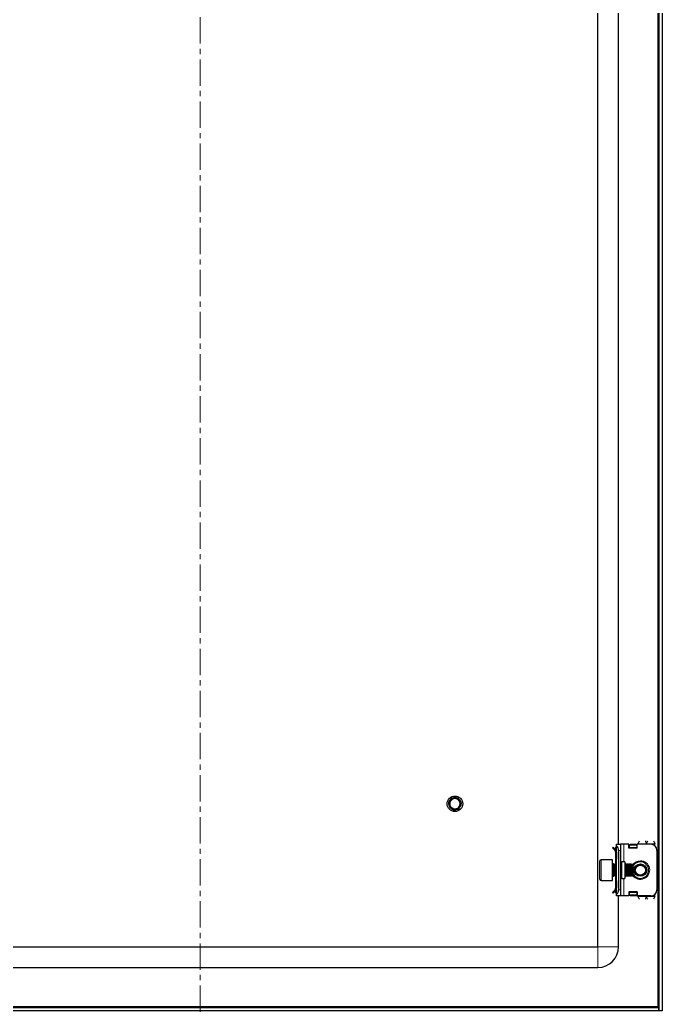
# Model space of a CAD drawing. Header units: millimetres. Extents: x 72 to 1389, y -869 to 1304.
# Drawn here: x 1078.3 to 1388.3, y -762.3 to -281.9 of the extents above; entities that cross this region are included whole.
import ezdxf

# ---------------------------------------------------------------- set-up
doc = ezdxf.new("R2010")
doc.units = ezdxf.units.MM
doc.linetypes.add('CENTERX2', pattern=[20.32, 12.7, -2.54, 2.54, -2.54])
doc.layers.add('FORMAT', color=7, linetype='Continuous')

msp = doc.modelspace()

# ---------------------------------------------------------------- linework, layer by layer
at = {"color": 8, "linetype": 'Continuous', "lineweight": 18}
for p, q in [((1386.21, 1198.6), (1386.21, -758.2)), ((1366.31, -681.8), (1365.81, -681.8)), ((1366.31, -681.3), (1366.1, -681.09)), ((1369.81, -679.8), (1369.81, -688.3)), ((1376.06, -681.44), (1372.56, -681.44)), ((1376.81, -679.55), (1380.81, -679.55)), ((1384.81, -679.55), (1380.81, -679.55)), ((1368.31, -682.8), (1367.31, -682.8)), ((1358.91, -687.3), (1358.91, -689.6)), ((1358.91, -689.6), (1358.91, -697.3)), ((1364.56, -689.3), (1364.56, -695.3)), ((1368.81, -688.3), (1368.81, -696.3)), ((1369.81, -696.3), (1369.81, -704.8)), ((1366.31, -702.8), (1365.81, -702.8)), ((1366.31, -703.3), (1366.1, -703.5)), ((1367.31, -701.8), (1368.31, -701.8)), ((1372.56, -703.15), (1376.06, -703.15)), ((1380.81, -705.05), (1376.81, -705.05)), ((1384.81, -705.05), (1380.81, -705.05)), ((1357.31, -729.3), (1357.31, -739.3)), ((1357.31, -729.3), (1367.31, -729.3)), ((1386.21, -758.2), (944.41, -758.2))]:
    msp.add_line(p, q, dxfattribs=at)
at = {"color": 7, "linetype": 'Continuous', "lineweight": 25}
for p, q in [((1386.81, 1200.7), (1386.81, -760.3)), ((1388.31, 1200.7), (1388.31, -760.3)), ((1357.31, -729.3), (1357.31, 1169.7)), ((1367.31, -679.8), (1367.31, -104.8)), ((1286.77, -657.72), (1287.04, -657.6)), ((1287.71, -657.36), (1287.66, -657.37)), ((1288.85, -657.35), (1288.8, -657.34)), ((1289.03, -657.38), (1288.98, -657.37)), ((1289.2, -657.43), (1289.16, -657.42)), ((1289.2, -657.43), (1289.4, -657.54)), ((1289.2, -657.48), (1289.42, -657.51)), ((1289.38, -657.5), (1289.34, -657.48)), ((1289.74, -657.66), (1289.7, -657.64)), ((1289.74, -657.66), (1289.74, -657.77)), ((1289.74, -657.66), (1289.88, -657.78)), ((1289.92, -657.77), (1289.87, -657.74)), ((1290.09, -657.88), (1290.05, -657.85)), ((1290.25, -658.01), (1290.21, -657.98)), ((1290.4, -658.15), (1290.36, -658.11)), ((1285.31, -660.1), (1285.37, -659.79)), ((1285.31, -660.1), (1285.31, -660.15)), ((1285.31, -660.3), (1285.31, -660.29)), ((1285.33, -659.89), (1285.33, -659.94)), ((1285.37, -659.69), (1285.36, -659.74)), ((1285.42, -659.5), (1285.4, -659.54)), ((1285.47, -659.32), (1285.46, -659.36)), ((1285.52, -659.18), (1285.63, -659)), ((1285.54, -659.18), (1285.64, -658.99)), ((1286.02, -661.16), (1285.85, -660.75)), ((1286.15, -662.38), (1286.03, -662.24)), ((1286.03, -662.26), (1286.05, -662.27)), ((1286.15, -662.38), (1286.18, -662.41)), ((1286.29, -662.52), (1286.32, -662.55)), ((1286.44, -662.65), (1286.48, -662.68)), ((1286.61, -662.77), (1286.65, -662.8)), ((1289.76, -662.92), (1289.53, -663)), ((1289.93, -662.82), (1289.73, -662.93)), ((1289.75, -662.85), (1289.8, -662.9)), ((1289.76, -662.92), (1289.8, -662.9)), ((1290.53, -658.29), (1290.5, -658.25)), ((1291.12, -659.26), (1291.12, -659.25)), ((1291.22, -661), (1291.15, -661.24)), ((1291.18, -659.43), (1291.17, -659.39)), ((1291.17, -661.19), (1291.18, -661.15)), ((1291.23, -659.61), (1291.22, -659.57)), ((1291.22, -661), (1291.23, -660.95)), ((1291.26, -659.8), (1291.26, -659.75)), ((1291.26, -660.8), (1291.27, -660.75)), ((1291.3, -660.19), (1291.28, -660.43)), ((1291.29, -659.99), (1291.29, -659.94)), ((1291.29, -660.6), (1291.3, -660.55)), ((1291.3, -660.19), (1291.3, -660.14)), ((1291.31, -660.39), (1291.31, -660.34)), ((1288.11, -663.29), (1288.85, -663.22)), ((1289, -663.22), (1289.04, -663.21)), ((1289.19, -663.17), (1289.23, -663.15)), ((1289.38, -663.1), (1289.43, -663.08)), ((1289.57, -663.02), (1289.62, -663)), ((1364.75, -681.16), (1364.39, -681.51)), ((1365.37, -682.49), (1364.39, -681.51)), ((1365.72, -682.13), (1364.75, -681.16)), ((1365.37, -682.49), (1365.72, -682.13)), ((1365.81, -681.8), (1365.81, -682.19)), ((1366.1, -681.09), (1366.31, -680.88)), ((1366.31, -679.8), (1368.31, -679.8)), ((1366.31, -680.56), (1366.31, -679.8)), ((1366.31, -704.03), (1366.31, -680.56)), ((1368.31, -679.8), (1368.31, -682.8)), ((1369.81, -679.8), (1368.31, -679.8)), ((1372.31, -679.8), (1369.81, -679.8)), ((1372.31, -681.8), (1372.31, -679.8)), ((1376.31, -681.8), (1372.31, -681.8)), ((1372.56, -680.18), (1373.06, -679.82)), ((1373.06, -680.18), (1372.56, -680.53)), ((1372.56, -680.53), (1372.56, -680.18)), ((1372.56, -681.44), (1372.56, -680.53)), ((1372.56, -681.8), (1372.56, -681.44)), ((1373.06, -679.82), (1373.06, -680.18)), ((1373.06, -679.82), (1375.56, -679.82)), ((1373.06, -680.18), (1375.56, -680.18)), ((1375.56, -680.18), (1375.56, -679.82)), ((1375.56, -679.82), (1376.06, -680.18)), ((1376.06, -680.53), (1375.56, -680.18)), ((1376.06, -680.18), (1376.06, -680.53)), ((1376.06, -680.53), (1376.06, -681.44)), ((1376.06, -681.44), (1376.06, -681.8)), ((1376.11, -679.92), (1376.11, -681.8)), ((1376.31, -679.92), (1376.11, -679.92)), ((1376.31, -681.8), (1376.31, -679.8)), ((1382.81, -679.8), (1376.31, -679.8)), ((1376.81, -679.8), (1376.81, -679.55)), ((1384.81, -680.56), (1384.81, -679.55)), ((1365.81, -683.55), (1366.31, -683.55)), ((1365.81, -683.55), (1365.81, -687.05)), ((1366.31, -683.55), (1366.31, -687.05)), ((1367.31, -682.8), (1367.31, -701.8)), ((1368.31, -682.8), (1368.31, -701.8)), ((1385.81, -682.8), (1385.81, -701.8)), ((1358.31, -689.93), (1358.31, -687.9)), ((1358.31, -696.7), (1358.31, -689.93)), ((1364.31, -687.3), (1358.91, -687.3)), ((1364.31, -689.6), (1364.31, -687.3)), ((1364.31, -697.3), (1364.31, -689.6)), ((1364.92, -689.3), (1364.56, -689.3)), ((1365.31, -689.85), (1364.92, -689.3)), ((1364.92, -694.82), (1364.92, -689.3)), ((1365.69, -689.3), (1365.31, -689.85)), ((1365.31, -694.36), (1365.31, -689.85)), ((1365.92, -689.3), (1365.69, -689.3)), ((1365.69, -694.82), (1365.69, -689.3)), ((1366.31, -687.05), (1365.81, -687.05)), ((1365.81, -687.05), (1365.81, -689.3)), ((1366.31, -689.85), (1365.92, -689.3)), ((1365.92, -694.82), (1365.92, -689.3)), ((1370.31, -688.3), (1368.81, -688.3)), ((1370.31, -688.3), (1370.31, -696.3)), ((1370.69, -689.3), (1370.31, -689.85)), ((1370.92, -689.3), (1370.69, -689.3)), ((1370.69, -694.82), (1370.69, -689.3)), ((1371.31, -689.85), (1370.92, -689.3)), ((1370.92, -694.82), (1370.92, -689.3)), ((1371.69, -689.3), (1371.31, -689.85)), ((1371.31, -694.36), (1371.31, -689.85)), ((1371.92, -689.3), (1371.69, -689.3)), ((1371.69, -694.82), (1371.69, -689.3)), ((1372.31, -689.85), (1371.92, -689.3)), ((1371.92, -694.82), (1371.92, -689.3)), ((1372.69, -689.3), (1372.31, -689.85)), ((1372.31, -694.36), (1372.31, -689.85)), ((1372.92, -689.3), (1372.69, -689.3)), ((1372.69, -694.82), (1372.69, -689.3)), ((1373.31, -689.85), (1372.92, -689.3)), ((1372.92, -694.82), (1372.92, -689.3)), ((1373.69, -689.3), (1373.31, -689.85)), ((1373.31, -694.36), (1373.31, -689.85)), ((1373.75, -689.3), (1373.69, -689.3)), ((1373.69, -694.82), (1373.69, -689.3)), ((1374.31, -689.85), (1373.75, -689.3)), ((1373.75, -690.68), (1373.75, -689.3)), ((1373.75, -695.3), (1373.75, -690.68)), ((1374.31, -690.98), (1374.31, -689.85)), ((1374.31, -694.74), (1374.31, -690.98)), ((1364.56, -695.3), (1364.92, -695.3)), ((1364.92, -695.3), (1365.31, -694.74)), ((1364.92, -695.3), (1364.92, -694.82)), ((1365.31, -694.74), (1365.31, -694.36)), ((1365.31, -694.74), (1365.69, -695.3)), ((1365.69, -695.3), (1365.69, -694.82)), ((1365.69, -695.3), (1365.92, -695.3)), ((1365.81, -695.3), (1365.81, -697.55)), ((1365.92, -695.3), (1366.31, -694.74)), ((1365.92, -695.3), (1365.92, -694.82)), ((1368.81, -696.3), (1370.31, -696.3)), ((1370.31, -694.74), (1370.69, -695.3)), ((1370.69, -695.3), (1370.69, -694.82)), ((1370.69, -695.3), (1370.92, -695.3)), ((1370.92, -695.3), (1371.31, -694.74)), ((1370.92, -695.3), (1370.92, -694.82)), ((1371.31, -694.74), (1371.31, -694.36)), ((1371.31, -694.74), (1371.69, -695.3)), ((1371.69, -695.3), (1371.69, -694.82)), ((1371.69, -695.3), (1371.92, -695.3)), ((1371.92, -695.3), (1372.31, -694.74)), ((1371.92, -695.3), (1371.92, -694.82)), ((1372.31, -694.74), (1372.31, -694.36)), ((1372.31, -694.74), (1372.69, -695.3)), ((1372.69, -695.3), (1372.69, -694.82)), ((1372.69, -695.3), (1372.92, -695.3)), ((1372.92, -695.3), (1373.31, -694.74)), ((1372.92, -695.3), (1372.92, -694.82)), ((1373.31, -694.74), (1373.31, -694.36)), ((1373.31, -694.74), (1373.69, -695.3)), ((1373.69, -695.3), (1373.69, -694.82)), ((1373.69, -695.3), (1373.75, -695.3)), ((1373.75, -695.3), (1374.31, -694.74)), ((1358.91, -697.3), (1364.31, -697.3)), ((1365.81, -697.55), (1366.31, -697.55)), ((1365.81, -697.55), (1365.81, -701.05)), ((1365.81, -701.05), (1366.31, -701.05)), ((1366.31, -697.55), (1366.31, -701.05)), ((1365.37, -702.11), (1364.39, -703.08)), ((1364.75, -703.44), (1364.39, -703.08)), ((1365.72, -702.46), (1364.75, -703.44)), ((1365.37, -702.11), (1365.72, -702.46)), ((1365.81, -702.8), (1365.81, -702.34)), ((1366.31, -703.71), (1366.1, -703.5)), ((1366.31, -704.8), (1366.31, -704.03)), ((1368.31, -704.8), (1366.31, -704.8)), ((1367.31, -729.3), (1367.31, -704.8)), ((1368.31, -701.8), (1368.31, -704.8)), ((1369.81, -704.8), (1368.31, -704.8)), ((1372.31, -704.8), (1369.81, -704.8)), ((1376.31, -702.8), (1372.31, -702.8)), ((1372.31, -702.8), (1372.31, -704.8)), ((1372.56, -703.15), (1372.56, -702.8)), ((1372.56, -704.07), (1372.56, -703.15)), ((1372.56, -704.07), (1373.06, -704.42)), ((1372.56, -704.42), (1372.56, -704.07)), ((1373.06, -704.77), (1372.56, -704.42)), ((1375.56, -704.42), (1373.06, -704.42)), ((1373.06, -704.42), (1373.06, -704.77)), ((1375.56, -704.77), (1373.06, -704.77)), ((1375.56, -704.42), (1376.06, -704.07)), ((1375.56, -704.77), (1375.56, -704.42)), ((1376.06, -704.42), (1375.56, -704.77)), ((1376.06, -702.8), (1376.06, -703.15)), ((1376.06, -703.15), (1376.06, -704.07)), ((1376.06, -704.07), (1376.06, -704.42)), ((1376.11, -702.8), (1376.11, -704.68)), ((1376.11, -704.68), (1376.31, -704.68)), ((1376.31, -702.8), (1376.31, -704.8)), ((1382.81, -704.8), (1376.31, -704.8)), ((1376.81, -705.05), (1376.81, -704.8)), ((1384.81, -705.05), (1384.81, -704.03)), ((973.31, -729.3), (1357.31, -729.3)), ((973.31, -739.3), (1357.31, -739.3)), ((1386.61, -758.8), (944.01, -758.8)), ((1386.21, -758.2), (1386.45, -758.8)), ((1386.61, -758.8), (1386.61, -760.3)), ((1386.61, -760.3), (944.01, -760.3)), ((1388.31, -760.3), (1386.81, -760.3))]:
    msp.add_line(p, q, dxfattribs=at)
for centre, radius in [((1288.31, -660.3), 3.75), ((1377.81, -692.3), 3), ((1377.81, -692.3), 2.76), ((1377.81, -692.3), 2.45)]:
    msp.add_circle(centre, radius, dxfattribs=at)
for centre, radius, start, end in [((1288.31, -660.3), 2.5, 108.5944, 168.5944), ((1288.31, -660.3), 2.5, 48.5944, 108.5944), ((1288.31, -660.3), 3, 180, 220.7437), ((1288.31, -660.3), 2.5, 168.5944, 190.5165), ((1288.31, -660.3), 3, 239.9286, 266.2193), ((1288.31, -660.3), 2.5, 255.8881, 288.5944), ((1288.31, -660.3), 2.5, 288.5944, 348.5944), ((1288.31, -660.3), 2.5, 348.5944, 48.5944), ((1366.81, -681.8), 1, 135, 180), ((1364.31, -682.8), 3, 360, 48.1897), ((1382.81, -682.8), 3, 360, 90), ((1358.91, -687.9), 0.6, 90, 180), ((1364.56, -689.05), 0.25, 180, 270), ((1368.81, -687.8), 0.5, 180, 270), ((1377.81, -692.3), 4, 270, 151.045), ((1364.56, -695.55), 0.25, 90, 180), ((1368.81, -696.8), 0.5, 90, 180), ((1377.81, -692.3), 4, 208.955, 270), ((1358.91, -696.7), 0.6, 180, 270), ((1366.81, -702.8), 1, 180, 225), ((1364.31, -701.8), 3, 311.8103, 360), ((1382.81, -701.8), 3, 270, 360), ((1357.31, -729.3), 10, 270, 0)]:
    msp.add_arc(centre, radius, start, end, dxfattribs=at)
at = {"color": 8, "linetype": 'Continuous', "lineweight": 18}
for start, end in [(215.4622, 90), (90, 144.5378)]:
    msp.add_arc((1377.81, -692.3), 4.5, start, end, dxfattribs=at)
at = {"color": 7, "linetype": 'Continuous', "lineweight": 25}
for points, knots in [([(1285.47, -659.32), (1285.68, -658.89), (1285.99, -658.25), (1286.58, -657.85), (1286.78, -657.71)], [0, 0, 0, 0, 0.657042, 1, 1, 1, 1]), ([(1285.68, -658.91), (1285.7, -658.84), (1285.84, -658.49), (1286.16, -658.18), (1286.43, -657.96), (1286.48, -657.92)], [0, 0, 0, 0, 0.17549, 0.867074, 1, 1, 1, 1]), ([(1285.76, -658.78), (1285.78, -658.73), (1285.88, -658.43), (1286.12, -658.22), (1286.33, -658.04)], [0, 0, 0, 0, 0.171865, 1, 1, 1, 1]), ([(1287.15, -657.94), (1287.08, -657.97), (1286.76, -658.16), (1286.27, -658.62), (1285.96, -659.21), (1285.87, -659.55), (1285.86, -659.61)], [0, 0, 0, 0, 0.104785, 0.513079, 0.918136, 1, 1, 1, 1]), ([(1286.3, -658.07), (1286.29, -658.07), (1286.28, -658.08), (1286.27, -658.09), (1286.27, -658.1)], [0, 0, 0, 0, 0.485158, 1, 1, 1, 1]), ([(1286.44, -657.95), (1286.44, -657.95), (1286.43, -657.96), (1286.41, -657.97), (1286.41, -657.97)], [0, 0, 0, 0, 0.484546, 1, 1, 1, 1]), ([(1286.6, -657.83), (1286.59, -657.83), (1286.58, -657.84), (1286.57, -657.85), (1286.56, -657.86)], [0, 0, 0, 0, 0.482687, 1, 1, 1, 1]), ([(1286.6, -657.83), (1286.61, -657.82), (1286.66, -657.79), (1286.72, -657.76), (1286.76, -657.75)], [0, 0, 0, 0, 0.2307506, 1, 1, 1, 1]), ([(1286.77, -657.72), (1286.76, -657.73), (1286.75, -657.73), (1286.73, -657.74), (1286.73, -657.75)], [0, 0, 0, 0, 0.480194, 1, 1, 1, 1]), ([(1286.77, -657.72), (1286.8, -657.74), (1286.86, -657.78), (1286.93, -657.84), (1286.97, -657.89), (1286.98, -657.92)], [0, 0, 0, 0, 0.362858, 0.693435, 1, 1, 1, 1]), ([(1287.13, -657.98), (1287.12, -657.98), (1287.08, -657.97), (1287.01, -657.94), (1286.93, -657.89), (1286.85, -657.82), (1286.81, -657.75), (1286.78, -657.71)], [0, 0, 0, 0, 0.084477, 0.253367, 0.470159, 0.686909, 1, 1, 1, 1]), ([(1286.95, -657.62), (1286.94, -657.63), (1286.93, -657.63), (1286.91, -657.64), (1286.9, -657.65)], [0, 0, 0, 0, 0.477867, 1, 1, 1, 1]), ([(1287.06, -657.92), (1287.06, -657.91), (1287.05, -657.86), (1287.02, -657.78), (1286.97, -657.71), (1286.93, -657.67), (1286.9, -657.65)], [0, 0, 0, 0, 0.1541827, 0.4625673, 0.7280914, 1, 1, 1, 1]), ([(1286.95, -657.62), (1286.98, -657.64), (1287.04, -657.68), (1287.1, -657.76), (1287.15, -657.84), (1287.17, -657.9), (1287.18, -657.94), (1287.18, -657.94)], [0, 0, 0, 0, 0.260762, 0.494805, 0.723794, 0.94279, 1, 1, 1, 1]), ([(1287.14, -657.53), (1287.13, -657.54), (1287.11, -657.54), (1287.1, -657.55), (1287.09, -657.55)], [0, 0, 0, 0, 0.4764859, 1, 1, 1, 1]), ([(1287.23, -657.95), (1287.23, -657.93), (1287.23, -657.88), (1287.22, -657.8), (1287.19, -657.71), (1287.15, -657.62), (1287.11, -657.58), (1287.09, -657.55)], [0, 0, 0, 0, 0.114393, 0.350182, 0.585971, 0.790611, 1, 1, 1, 1]), ([(1287.14, -657.53), (1287.16, -657.53), (1287.22, -657.5), (1287.28, -657.49), (1287.33, -657.48)], [0, 0, 0, 0, 0.301025, 1, 1, 1, 1]), ([(1287.14, -657.53), (1287.16, -657.56), (1287.22, -657.6), (1287.27, -657.68), (1287.31, -657.76), (1287.33, -657.85), (1287.34, -657.91), (1287.33, -657.95), (1287.33, -657.96)], [0, 0, 0, 0, 0.218347, 0.41099, 0.598711, 0.777744, 0.945667, 1, 1, 1, 1]), ([(1287.51, -657.93), (1287.5, -657.93), (1287.45, -657.95), (1287.37, -657.96), (1287.27, -657.96), (1287.2, -657.95), (1287.16, -657.94), (1287.15, -657.94)], [0, 0, 0, 0, 0.099011, 0.388276, 0.61301, 0.895384, 1, 1, 1, 1]), ([(1287.33, -657.46), (1287.32, -657.46), (1287.31, -657.47), (1287.29, -657.47), (1287.28, -657.48)], [0, 0, 0, 0, 0.4765794, 1, 1, 1, 1]), ([(1287.36, -657.96), (1287.36, -657.95), (1287.37, -657.92), (1287.38, -657.84), (1287.38, -657.74), (1287.37, -657.65), (1287.33, -657.56), (1287.3, -657.5), (1287.28, -657.48)], [0, 0, 0, 0, 0.019058, 0.219488, 0.419831, 0.620151, 0.807785, 1, 1, 1, 1]), ([(1287.33, -657.46), (1287.35, -657.49), (1287.4, -657.54), (1287.44, -657.62), (1287.47, -657.71), (1287.48, -657.79), (1287.48, -657.86), (1287.46, -657.9), (1287.46, -657.92)], [0, 0, 0, 0, 0.213002, 0.396975, 0.575181, 0.744364, 0.902779, 1, 1, 1, 1]), ([(1287.52, -657.4), (1287.51, -657.4), (1287.5, -657.41), (1287.48, -657.41), (1287.48, -657.41)], [0, 0, 0, 0, 0.4789775, 1, 1, 1, 1]), ([(1287.48, -657.91), (1287.49, -657.89), (1287.51, -657.84), (1287.53, -657.75), (1287.54, -657.66), (1287.53, -657.55), (1287.5, -657.47), (1287.48, -657.41)], [0, 0, 0, 0, 0.147065, 0.321231, 0.495346, 0.669443, 1, 1, 1, 1]), ([(1287.77, -657.69), (1287.77, -657.71), (1287.75, -657.76), (1287.68, -657.83), (1287.59, -657.9), (1287.53, -657.92), (1287.51, -657.93)], [0, 0, 0, 0, 0.153621, 0.528305, 0.811762, 1, 1, 1, 1]), ([(1287.52, -657.4), (1287.54, -657.43), (1287.58, -657.49), (1287.61, -657.58), (1287.62, -657.66), (1287.62, -657.74), (1287.6, -657.81), (1287.58, -657.87), (1287.56, -657.9), (1287.55, -657.91)], [0, 0, 0, 0, 0.195461, 0.359649, 0.517607, 0.666788, 0.806268, 0.936243, 1, 1, 1, 1]), ([(1287.6, -657.86), (1287.6, -657.86), (1287.63, -657.82), (1287.66, -657.73), (1287.69, -657.62), (1287.69, -657.53), (1287.69, -657.44), (1287.67, -657.39), (1287.66, -657.37)], [0, 0, 0, 0, 0.001313, 0.309582, 0.493731, 0.677835, 0.837663, 1, 1, 1, 1]), ([(1287.63, -657.87), (1287.66, -657.85), (1287.71, -657.8), (1287.75, -657.74), (1287.77, -657.71), (1287.77, -657.69)], [0, 0, 0, 0, 0.4133204, 0.8335068, 1, 1, 1, 1]), ([(1287.71, -657.36), (1287.72, -657.38), (1287.74, -657.44), (1287.76, -657.52), (1287.76, -657.6), (1287.75, -657.68), (1287.71, -657.77), (1287.67, -657.83), (1287.64, -657.86)], [0, 0, 0, 0, 0.162579, 0.32416, 0.478216, 0.623372, 0.759205, 1, 1, 1, 1]), ([(1287.67, -657.38), (1287.69, -657.37), (1287.81, -657.32), (1287.93, -657.32), (1288.04, -657.31)], [0, 0, 0, 0, 0.169871, 1, 1, 1, 1]), ([(1287.71, -657.36), (1287.74, -657.35), (1288.06, -657.29), (1288.7, -657.28), (1289.36, -657.46), (1289.69, -657.64), (1289.76, -657.67)], [0, 0, 0, 0, 0.044285, 0.46488, 0.894202, 1, 1, 1, 1]), ([(1289.75, -657.98), (1289.69, -657.94), (1289.36, -657.77), (1288.69, -657.58), (1288.07, -657.62), (1287.78, -657.69), (1287.77, -657.69)], [0, 0, 0, 0, 0.102158, 0.551599, 0.99962, 1, 1, 1, 1]), ([(1288.14, -657.33), (1288.21, -657.31), (1288.38, -657.28), (1288.55, -657.3), (1288.65, -657.32)], [0, 0, 0, 0, 0.399625, 1, 1, 1, 1]), ([(1288.82, -657.36), (1288.87, -657.36), (1289.01, -657.37), (1289.15, -657.41), (1289.24, -657.45)], [0, 0, 0, 0, 0.3173854, 1, 1, 1, 1]), ([(1289.67, -657.95), (1289.67, -657.95), (1289.67, -657.92), (1289.68, -657.85), (1289.7, -657.76), (1289.74, -657.7), (1289.76, -657.67)], [0, 0, 0, 0, 0.058255, 0.305509, 0.64716, 1, 1, 1, 1]), ([(1289.96, -658.42), (1289.95, -658.41), (1289.91, -658.38), (1289.86, -658.32), (1289.82, -658.23), (1289.78, -658.15), (1289.76, -658.06), (1289.75, -658), (1289.75, -657.98)], [0, 0, 0, 0, 0.066273, 0.267344, 0.423096, 0.618734, 0.814089, 1, 1, 1, 1]), ([(1289.76, -657.98), (1289.77, -657.95), (1289.81, -657.91), (1289.85, -657.82), (1289.87, -657.77), (1289.87, -657.74)], [0, 0, 0, 0, 0.351509, 0.671861, 1, 1, 1, 1]), ([(1289.92, -657.77), (1289.91, -657.8), (1289.91, -657.87), (1289.88, -657.97), (1289.83, -658.05), (1289.8, -658.1), (1289.78, -658.12), (1289.78, -658.12)], [0, 0, 0, 0, 0.275174, 0.522846, 0.765225, 0.99702, 1, 1, 1, 1]), ([(1289.79, -658.17), (1289.8, -658.16), (1289.84, -658.14), (1289.9, -658.09), (1289.97, -658.02), (1290.02, -657.94), (1290.04, -657.88), (1290.05, -657.85)], [0, 0, 0, 0, 0.084965, 0.329338, 0.573716, 0.784411, 1, 1, 1, 1]), ([(1290.09, -657.88), (1290.08, -657.92), (1290.07, -657.99), (1290.03, -658.08), (1289.98, -658.15), (1289.92, -658.21), (1289.87, -658.25), (1289.84, -658.26), (1289.83, -658.26)], [0, 0, 0, 0, 0.222831, 0.420099, 0.612409, 0.79585, 0.967895, 1, 1, 1, 1]), ([(1289.85, -658.29), (1289.85, -658.29), (1289.89, -658.28), (1289.95, -658.25), (1290.04, -658.2), (1290.11, -658.14), (1290.17, -658.06), (1290.2, -658.01), (1290.21, -657.98)], [0, 0, 0, 0, 0.002693, 0.20821, 0.413641, 0.619057, 0.807274, 1, 1, 1, 1]), ([(1290.25, -658.01), (1290.24, -658.05), (1290.22, -658.11), (1290.17, -658.19), (1290.11, -658.26), (1290.05, -658.31), (1289.99, -658.34), (1289.95, -658.35), (1289.94, -658.35)], [0, 0, 0, 0, 0.219212, 0.409339, 0.593597, 0.768568, 0.932394, 1, 1, 1, 1]), ([(1289.95, -658.38), (1289.98, -658.37), (1290.05, -658.36), (1290.14, -658.32), (1290.23, -658.27), (1290.3, -658.2), (1290.34, -658.14), (1290.36, -658.11)], [0, 0, 0, 0, 0.190996, 0.383798, 0.576553, 0.78528, 1, 1, 1, 1]), ([(1285.31, -660.31), (1285.3, -660.26), (1285.3, -660.18), (1285.32, -660.1), (1285.33, -660.08)], [0, 0, 0, 0, 0.659859, 1, 1, 1, 1]), ([(1285.8, -660.01), (1285.79, -660.02), (1285.77, -660.06), (1285.73, -660.11), (1285.68, -660.16), (1285.61, -660.21), (1285.54, -660.25), (1285.45, -660.28), (1285.38, -660.29), (1285.33, -660.29), (1285.31, -660.29)], [0, 0, 0, 0, 0.060221, 0.18113, 0.301988, 0.42281, 0.589437, 0.75603, 0.87711, 1, 1, 1, 1]), ([(1285.31, -660.1), (1285.35, -660.09), (1285.41, -660.06), (1285.51, -660.04), (1285.6, -660.04), (1285.68, -660.05), (1285.73, -660.07), (1285.75, -660.08)], [0, 0, 0, 0, 0.235039, 0.445532, 0.651268, 0.847853, 1, 1, 1, 1]), ([(1285.66, -660.17), (1285.64, -660.16), (1285.58, -660.14), (1285.49, -660.13), (1285.4, -660.13), (1285.34, -660.14), (1285.31, -660.15)], [0, 0, 0, 0, 0.237597, 0.516729, 0.755527, 1, 1, 1, 1]), ([(1285.31, -660.31), (1285.34, -660.29), (1285.4, -660.26), (1285.49, -660.23), (1285.55, -660.23), (1285.58, -660.22)], [0, 0, 0, 0, 0.371226, 0.708872, 1, 1, 1, 1]), ([(1286.24, -662.08), (1286.21, -662.06), (1285.97, -661.83), (1285.62, -661.37), (1285.38, -660.76), (1285.33, -660.41), (1285.31, -660.3)], [0, 0, 0, 0, 0.050685, 0.485619, 0.826643, 1, 1, 1, 1]), ([(1285.33, -659.89), (1285.37, -659.88), (1285.43, -659.86), (1285.53, -659.85), (1285.62, -659.86), (1285.7, -659.89), (1285.76, -659.92), (1285.79, -659.95), (1285.8, -659.95)], [0, 0, 0, 0, 0.214065, 0.402363, 0.585629, 0.760234, 0.923894, 1, 1, 1, 1]), ([(1285.77, -660.06), (1285.75, -660.04), (1285.69, -660), (1285.6, -659.96), (1285.51, -659.94), (1285.42, -659.93), (1285.36, -659.94), (1285.33, -659.94)], [0, 0, 0, 0, 0.189173, 0.404697, 0.62022, 0.807935, 1, 1, 1, 1]), ([(1285.83, -659.95), (1285.82, -659.94), (1285.79, -659.9), (1285.73, -659.85), (1285.64, -659.79), (1285.55, -659.76), (1285.45, -659.74), (1285.39, -659.74), (1285.36, -659.74)], [0, 0, 0, 0, 0.069872, 0.258455, 0.446951, 0.635422, 0.81547, 1, 1, 1, 1]), ([(1285.37, -659.69), (1285.38, -659.64), (1285.39, -659.56), (1285.43, -659.49), (1285.44, -659.46)], [0, 0, 0, 0, 0.657988, 1, 1, 1, 1]), ([(1285.37, -659.69), (1285.4, -659.69), (1285.47, -659.67), (1285.56, -659.68), (1285.65, -659.7), (1285.72, -659.73), (1285.79, -659.78), (1285.82, -659.81), (1285.83, -659.83)], [0, 0, 0, 0, 0.208898, 0.388587, 0.562428, 0.727295, 0.881578, 1, 1, 1, 1]), ([(1285.83, -659.8), (1285.82, -659.78), (1285.79, -659.73), (1285.73, -659.68), (1285.65, -659.62), (1285.58, -659.58), (1285.49, -659.55), (1285.43, -659.55), (1285.4, -659.54)], [0, 0, 0, 0, 0.137266, 0.30795, 0.478578, 0.649185, 0.822833, 1, 1, 1, 1]), ([(1285.42, -659.5), (1285.45, -659.5), (1285.51, -659.49), (1285.59, -659.51), (1285.67, -659.54), (1285.74, -659.58), (1285.8, -659.64), (1285.84, -659.69), (1285.86, -659.73), (1285.86, -659.74)], [0, 0, 0, 0, 0.1656667, 0.3305216, 0.4888089, 0.6385249, 0.7786294, 0.9092127, 1, 1, 1, 1]), ([(1285.83, -659.66), (1285.83, -659.65), (1285.81, -659.6), (1285.76, -659.54), (1285.68, -659.47), (1285.61, -659.42), (1285.53, -659.38), (1285.48, -659.37), (1285.46, -659.36)], [0, 0, 0, 0, 0.076151, 0.276704, 0.47712, 0.677473, 0.837574, 1, 1, 1, 1]), ([(1285.47, -659.32), (1285.5, -659.32), (1285.56, -659.33), (1285.64, -659.36), (1285.71, -659.4), (1285.76, -659.45), (1285.81, -659.51), (1285.84, -659.58), (1285.86, -659.63), (1285.86, -659.66), (1285.86, -659.67)], [0, 0, 0, 0, 0.1540267, 0.3070949, 0.4528616, 0.5901228, 0.718565, 0.8388555, 0.9524699, 1, 1, 1, 1]), ([(1285.54, -659.18), (1285.56, -659.13), (1285.59, -659), (1285.66, -658.89), (1285.69, -658.83)], [0, 0, 0, 0, 0.462482, 1, 1, 1, 1]), ([(1285.8, -659.96), (1285.79, -660.07), (1285.77, -660.34), (1285.82, -660.6), (1285.85, -660.75)], [0, 0, 0, 0, 0.408521, 1, 1, 1, 1]), ([(1285.86, -659.8), (1285.85, -659.81), (1285.84, -659.86), (1285.82, -659.91), (1285.8, -659.95), (1285.8, -659.96)], [0, 0, 0, 0, 0.157682, 0.80304, 1, 1, 1, 1]), ([(1285.86, -659.61), (1285.86, -659.64), (1285.87, -659.71), (1285.86, -659.77), (1285.86, -659.8)], [0, 0, 0, 0, 0.544473, 1, 1, 1, 1]), ([(1286.04, -658.33), (1286.04, -658.34), (1286.02, -658.36), (1286, -658.37), (1285.99, -658.39)], [0, 0, 0, 0, 0.296796, 1, 1, 1, 1]), ([(1287.3, -662.53), (1287.22, -662.49), (1286.9, -662.34), (1286.39, -661.92), (1286.14, -661.42), (1286.02, -661.16)], [0, 0, 0, 0, 0.130652, 0.560007, 1, 1, 1, 1]), ([(1286.03, -662.26), (1286.05, -662.23), (1286.08, -662.18), (1286.15, -662.13), (1286.2, -662.09), (1286.23, -662.08), (1286.24, -662.08)], [0, 0, 0, 0, 0.315056, 0.630194, 0.945514, 1, 1, 1, 1]), ([(1286.6, -662.13), (1286.57, -662.12), (1286.51, -662.1), (1286.42, -662.11), (1286.35, -662.12), (1286.26, -662.14), (1286.16, -662.18), (1286.09, -662.24), (1286.05, -662.27)], [0, 0, 0, 0, 0.149407, 0.278563, 0.407661, 0.536722, 0.727045, 1, 1, 1, 1]), ([(1286.16, -658.2), (1286.16, -658.2), (1286.15, -658.21), (1286.14, -658.22), (1286.13, -658.23)], [0, 0, 0, 0, 0.4842322, 1, 1, 1, 1]), ([(1286.15, -662.38), (1286.16, -662.35), (1286.19, -662.3), (1286.25, -662.24), (1286.32, -662.18), (1286.39, -662.15), (1286.46, -662.13), (1286.54, -662.12), (1286.59, -662.13), (1286.61, -662.14)], [0, 0, 0, 0, 0.159446, 0.318034, 0.469983, 0.61348, 0.747649, 0.872856, 1, 1, 1, 1]), ([(1286.66, -662.18), (1286.66, -662.18), (1286.62, -662.17), (1286.56, -662.18), (1286.47, -662.2), (1286.39, -662.24), (1286.31, -662.28), (1286.24, -662.34), (1286.2, -662.39), (1286.18, -662.41)], [0, 0, 0, 0, 0.018281, 0.175639, 0.332896, 0.490097, 0.647274, 0.821632, 1, 1, 1, 1]), ([(1286.24, -662.08), (1286.25, -662.07), (1286.3, -662.06), (1286.39, -662.05), (1286.48, -662.07), (1286.57, -662.11), (1286.65, -662.16), (1286.74, -662.24), (1286.81, -662.36), (1286.83, -662.45), (1286.84, -662.48)], [0, 0, 0, 0, 0.073646, 0.169563, 0.351373, 0.438893, 0.519676, 0.682906, 0.8512, 1, 1, 1, 1]), ([(1286.29, -662.52), (1286.3, -662.48), (1286.32, -662.42), (1286.38, -662.34), (1286.44, -662.28), (1286.51, -662.24), (1286.58, -662.21), (1286.64, -662.19), (1286.67, -662.19), (1286.67, -662.19)], [0, 0, 0, 0, 0.198035, 0.367663, 0.531495, 0.686664, 0.831818, 0.981917, 1, 1, 1, 1]), ([(1286.74, -662.26), (1286.73, -662.26), (1286.68, -662.26), (1286.61, -662.29), (1286.52, -662.33), (1286.44, -662.39), (1286.37, -662.46), (1286.34, -662.52), (1286.32, -662.55)], [0, 0, 0, 0, 0.0505, 0.241124, 0.431653, 0.622154, 0.808692, 1, 1, 1, 1]), ([(1286.44, -662.65), (1286.45, -662.61), (1286.47, -662.55), (1286.51, -662.46), (1286.57, -662.39), (1286.63, -662.33), (1286.69, -662.29), (1286.73, -662.28), (1286.75, -662.28)], [0, 0, 0, 0, 0.209239, 0.392702, 0.571062, 0.740844, 0.899958, 1, 1, 1, 1]), ([(1286.8, -662.36), (1286.77, -662.37), (1286.72, -662.4), (1286.64, -662.45), (1286.57, -662.52), (1286.52, -662.6), (1286.5, -662.65), (1286.48, -662.68)], [0, 0, 0, 0, 0.172104, 0.391099, 0.610089, 0.802801, 1, 1, 1, 1]), ([(1286.61, -662.77), (1286.62, -662.74), (1286.62, -662.67), (1286.66, -662.58), (1286.7, -662.5), (1286.76, -662.44), (1286.8, -662.41), (1286.81, -662.4)], [0, 0, 0, 0, 0.240212, 0.454711, 0.664287, 0.864517, 1, 1, 1, 1]), ([(1286.85, -662.51), (1286.82, -662.53), (1286.78, -662.56), (1286.72, -662.64), (1286.68, -662.72), (1286.66, -662.77), (1286.65, -662.8)], [0, 0, 0, 0, 0.2282538, 0.5103507, 0.7523188, 1, 1, 1, 1]), ([(1286.79, -662.88), (1286.79, -662.85), (1286.79, -662.78), (1286.82, -662.68), (1286.84, -662.62), (1286.86, -662.6), (1286.86, -662.6)], [0, 0, 0, 0, 0.357139, 0.680979, 0.998183, 1, 1, 1, 1]), ([(1286.84, -662.48), (1286.85, -662.5), (1286.86, -662.55), (1286.86, -662.62), (1286.86, -662.71), (1286.84, -662.8), (1286.82, -662.86), (1286.8, -662.89)], [0, 0, 0, 0, 0.113604, 0.31095, 0.508229, 0.75166, 1, 1, 1, 1]), ([(1287.7, -662.72), (1287.41, -662.67), (1287.12, -662.62), (1286.85, -662.49), (1286.84, -662.48)], [0, 0, 0, 0, 0.965671, 1, 1, 1, 1]), ([(1287.7, -662.72), (1287.6, -662.68), (1287.47, -662.63), (1287.34, -662.55), (1287.3, -662.53)], [0, 0, 0, 0, 0.681733, 1, 1, 1, 1]), ([(1288.85, -663.22), (1288.85, -663.2), (1288.83, -663.16), (1288.81, -663.08), (1288.81, -663), (1288.83, -662.92), (1288.86, -662.84), (1288.93, -662.76), (1289.02, -662.7), (1289.08, -662.68), (1289.1, -662.67)], [0, 0, 0, 0, 0.0986313, 0.2385412, 0.3785316, 0.4989503, 0.6010273, 0.777401, 0.9101004, 1, 1, 1, 1]), ([(1289, -662.72), (1289, -662.72), (1288.97, -662.75), (1288.93, -662.8), (1288.89, -662.88), (1288.86, -662.97), (1288.84, -663.07), (1288.84, -663.15), (1288.85, -663.2), (1288.85, -663.22)], [0, 0, 0, 0, 0.036757, 0.196192, 0.355485, 0.51469, 0.719746, 0.882005, 1, 1, 1, 1]), ([(1289, -663.22), (1288.98, -663.19), (1288.95, -663.14), (1288.93, -663.06), (1288.92, -662.97), (1288.93, -662.89), (1288.95, -662.8), (1289, -662.74), (1289.02, -662.7)], [0, 0, 0, 0, 0.16279, 0.324686, 0.479688, 0.626058, 0.76302, 1, 1, 1, 1]), ([(1289.09, -662.69), (1289.07, -662.71), (1289.05, -662.76), (1289.02, -662.84), (1289, -662.94), (1289, -663.07), (1289.03, -663.15), (1289.04, -663.21)], [0, 0, 0, 0, 0.13286, 0.29106, 0.491007, 0.69089, 1, 1, 1, 1]), ([(1289.19, -663.17), (1289.16, -663.14), (1289.12, -663.08), (1289.09, -663), (1289.07, -662.91), (1289.06, -662.83), (1289.08, -662.76), (1289.09, -662.7), (1289.11, -662.67), (1289.11, -662.67)], [0, 0, 0, 0, 0.198483, 0.367712, 0.531083, 0.685778, 0.830503, 0.965152, 1, 1, 1, 1]), ([(1289.1, -662.67), (1289.12, -662.66), (1289.16, -662.65), (1289.24, -662.64), (1289.34, -662.64), (1289.43, -662.65), (1289.52, -662.67), (1289.6, -662.71), (1289.67, -662.76), (1289.73, -662.8), (1289.76, -662.84), (1289.77, -662.85)], [0, 0, 0, 0, 0.0429601, 0.1733, 0.2742626, 0.4010814, 0.5277159, 0.6542588, 0.7807587, 0.9368521, 1, 1, 1, 1]), ([(1289.2, -662.65), (1289.19, -662.65), (1289.18, -662.69), (1289.16, -662.77), (1289.15, -662.87), (1289.16, -662.97), (1289.19, -663.06), (1289.22, -663.12), (1289.23, -663.15)], [0, 0, 0, 0, 0.043388, 0.23288, 0.422274, 0.611632, 0.803279, 1, 1, 1, 1]), ([(1289.38, -663.1), (1289.35, -663.07), (1289.31, -663.03), (1289.25, -662.94), (1289.22, -662.86), (1289.21, -662.78), (1289.21, -662.71), (1289.22, -662.66), (1289.22, -662.64)], [0, 0, 0, 0, 0.208724, 0.39105, 0.568219, 0.73683, 0.894853, 1, 1, 1, 1]), ([(1289.32, -662.64), (1289.31, -662.67), (1289.3, -662.73), (1289.31, -662.83), (1289.34, -662.92), (1289.37, -663.01), (1289.41, -663.06), (1289.43, -663.08)], [0, 0, 0, 0, 0.181695, 0.396783, 0.61186, 0.803681, 1, 1, 1, 1]), ([(1289.57, -663.02), (1289.54, -663), (1289.49, -662.95), (1289.43, -662.88), (1289.38, -662.8), (1289.36, -662.72), (1289.35, -662.66), (1289.35, -662.64)], [0, 0, 0, 0, 0.234253, 0.442787, 0.646465, 0.841043, 1, 1, 1, 1]), ([(1289.46, -662.66), (1289.46, -662.66), (1289.46, -662.7), (1289.48, -662.76), (1289.51, -662.85), (1289.56, -662.93), (1289.6, -662.97), (1289.62, -663)], [0, 0, 0, 0, 0.00279, 0.269575, 0.536371, 0.765499, 1, 1, 1, 1]), ([(1289.76, -662.92), (1289.72, -662.9), (1289.67, -662.87), (1289.6, -662.8), (1289.55, -662.73), (1289.54, -662.69), (1289.53, -662.68)], [0, 0, 0, 0, 0.319514, 0.608493, 0.891527, 1, 1, 1, 1]), ([(1289.77, -662.85), (1289.84, -662.8), (1290.19, -662.57), (1290.68, -662.06), (1290.91, -661.51), (1291.01, -661.27)], [0, 0, 0, 0, 0.128781, 0.613629, 1, 1, 1, 1]), ([(1289.94, -658.44), (1289.95, -658.44), (1289.99, -658.45), (1290.1, -658.46), (1290.21, -658.44), (1290.32, -658.39), (1290.42, -658.34), (1290.47, -658.28), (1290.5, -658.25)], [0, 0, 0, 0, 0.062604, 0.195119, 0.461979, 0.621574, 0.781143, 1, 1, 1, 1]), ([(1290.41, -658.5), (1290.4, -658.5), (1290.37, -658.52), (1290.32, -658.53), (1290.23, -658.54), (1290.13, -658.53), (1290.03, -658.48), (1289.98, -658.44), (1289.96, -658.42)], [0, 0, 0, 0, 0.045866, 0.230744, 0.387461, 0.658246, 0.861978, 1, 1, 1, 1]), ([(1290.4, -658.15), (1290.38, -658.18), (1290.36, -658.24), (1290.3, -658.31), (1290.23, -658.37), (1290.16, -658.41), (1290.08, -658.44), (1290.01, -658.43), (1289.97, -658.43)], [0, 0, 0, 0, 0.194636, 0.358964, 0.517123, 0.666522, 0.806184, 1, 1, 1, 1]), ([(1290.04, -658.49), (1290.07, -658.5), (1290.14, -658.52), (1290.23, -658.53), (1290.32, -658.52), (1290.38, -658.51), (1290.41, -658.5)], [0, 0, 0, 0, 0.2517951, 0.502165, 0.752314, 1, 1, 1, 1]), ([(1290.53, -658.29), (1290.52, -658.31), (1290.48, -658.36), (1290.42, -658.42), (1290.35, -658.46), (1290.28, -658.49), (1290.2, -658.5), (1290.14, -658.51), (1290.1, -658.5), (1290.09, -658.49)], [0, 0, 0, 0, 0.169226, 0.337427, 0.497935, 0.649179, 0.790582, 0.922688, 1, 1, 1, 1]), ([(1291.14, -660.34), (1291.14, -660.26), (1291.12, -659.87), (1290.94, -659.2), (1290.58, -658.72), (1290.41, -658.5)], [0, 0, 0, 0, 0.108003, 0.585763, 1, 1, 1, 1]), ([(1290.53, -658.29), (1290.65, -658.44), (1290.94, -658.79), (1291.22, -659.45), (1291.28, -659.96), (1291.31, -660.21)], [0, 0, 0, 0, 0.274163, 0.639603, 1, 1, 1, 1]), ([(1290.62, -658.42), (1290.66, -658.45), (1290.8, -658.59), (1290.89, -658.76), (1290.95, -658.89)], [0, 0, 0, 0, 0.288707, 1, 1, 1, 1]), ([(1290.74, -660.86), (1290.75, -660.9), (1290.76, -660.96), (1290.8, -661.04), (1290.85, -661.12), (1290.9, -661.19), (1290.96, -661.23), (1291, -661.26), (1291.01, -661.27)], [0, 0, 0, 0, 0.182737, 0.363423, 0.543947, 0.724373, 0.904747, 1, 1, 1, 1]), ([(1291.01, -661.27), (1291, -661.26), (1290.97, -661.25), (1290.92, -661.23), (1290.86, -661.18), (1290.81, -661.12), (1290.77, -661.05), (1290.74, -660.95), (1290.75, -660.85), (1290.76, -660.8), (1290.76, -660.79)], [0, 0, 0, 0, 0.022761, 0.192243, 0.346896, 0.477535, 0.588677, 0.783334, 0.968624, 1, 1, 1, 1]), ([(1291.17, -661.19), (1291.14, -661.19), (1291.08, -661.19), (1291, -661.16), (1290.92, -661.13), (1290.86, -661.08), (1290.81, -661.02), (1290.77, -660.96), (1290.75, -660.92), (1290.75, -660.89), (1290.75, -660.89)], [0, 0, 0, 0, 0.159812, 0.318711, 0.470648, 0.614013, 0.748131, 0.873387, 0.991083, 1, 1, 1, 1]), ([(1290.76, -660.79), (1290.76, -660.76), (1290.78, -660.68), (1290.84, -660.58), (1290.91, -660.5), (1290.97, -660.44), (1291.04, -660.38), (1291.1, -660.35), (1291.13, -660.34), (1291.14, -660.34)], [0, 0, 0, 0, 0.1251657, 0.3367685, 0.4886747, 0.6403706, 0.7919615, 0.9435026, 1, 1, 1, 1]), ([(1290.76, -660.84), (1290.77, -660.85), (1290.8, -660.9), (1290.85, -660.97), (1290.92, -661.04), (1291.01, -661.09), (1291.1, -661.13), (1291.15, -661.14), (1291.18, -661.15)], [0, 0, 0, 0, 0.112687, 0.266978, 0.464332, 0.661607, 0.829157, 1, 1, 1, 1]), ([(1291.22, -661), (1291.19, -661.01), (1291.12, -661.01), (1291.03, -661), (1290.95, -660.97), (1290.88, -660.93), (1290.82, -660.88), (1290.79, -660.84), (1290.77, -660.82)], [0, 0, 0, 0, 0.207037, 0.38272, 0.55212, 0.712365, 0.86221, 1, 1, 1, 1]), ([(1291.26, -660.8), (1291.23, -660.81), (1291.16, -660.83), (1291.07, -660.83), (1290.98, -660.81), (1290.9, -660.78), (1290.84, -660.75), (1290.8, -660.71), (1290.79, -660.7)], [0, 0, 0, 0, 0.205811, 0.38496, 0.558827, 0.724121, 0.878934, 1, 1, 1, 1]), ([(1290.8, -660.75), (1290.82, -660.77), (1290.87, -660.82), (1290.95, -660.87), (1291.03, -660.92), (1291.13, -660.95), (1291.2, -660.95), (1291.23, -660.95)], [0, 0, 0, 0, 0.183111, 0.381533, 0.579913, 0.787111, 1, 1, 1, 1]), ([(1290.83, -660.61), (1290.85, -660.63), (1290.91, -660.68), (1290.99, -660.72), (1291.09, -660.75), (1291.18, -660.76), (1291.24, -660.76), (1291.27, -660.75)], [0, 0, 0, 0, 0.19243, 0.403622, 0.614801, 0.805152, 1, 1, 1, 1]), ([(1291.29, -660.6), (1291.26, -660.61), (1291.19, -660.64), (1291.1, -660.65), (1291.01, -660.64), (1290.92, -660.62), (1290.87, -660.6), (1290.84, -660.59), (1290.84, -660.58)], [0, 0, 0, 0, 0.227908, 0.430276, 0.627707, 0.816134, 0.99284, 1, 1, 1, 1]), ([(1290.91, -660.5), (1290.92, -660.5), (1290.95, -660.52), (1291.02, -660.55), (1291.12, -660.56), (1291.21, -660.57), (1291.27, -660.55), (1291.3, -660.55)], [0, 0, 0, 0, 0.0501556, 0.3045132, 0.5588802, 0.7769031, 1, 1, 1, 1]), ([(1291.31, -660.39), (1291.27, -660.41), (1291.21, -660.44), (1291.11, -660.46), (1291.03, -660.47), (1290.98, -660.46), (1290.96, -660.45)], [0, 0, 0, 0, 0.2937792, 0.5589816, 0.8184942, 1, 1, 1, 1]), ([(1291, -659), (1291.02, -659.03), (1291.11, -659.16), (1291.15, -659.33), (1291.19, -659.46)], [0, 0, 0, 0, 0.192577, 1, 1, 1, 1]), ([(1291.18, -661.13), (1291.18, -661.15), (1291.16, -661.26), (1291.11, -661.37), (1291.07, -661.45)], [0, 0, 0, 0, 0.218168, 1, 1, 1, 1]), ([(1291.08, -660.37), (1291.1, -660.37), (1291.15, -660.37), (1291.22, -660.37), (1291.28, -660.35), (1291.31, -660.34)], [0, 0, 0, 0, 0.236131, 0.613435, 1, 1, 1, 1]), ([(1291.19, -659.55), (1291.21, -659.6), (1291.27, -659.75), (1291.29, -659.91), (1291.29, -660.02)], [0, 0, 0, 0, 0.28291, 1, 1, 1, 1]), ([(1366.31, -683.55), (1366.28, -683.31), (1366.23, -682.82), (1365.94, -682.36), (1365.75, -682.16), (1365.72, -682.13)], [0, 0, 0, 0, 0.461863, 0.923726, 1, 1, 1, 1]), ([(1376.81, -679.55), (1376.9, -679.3), (1377.09, -678.82), (1377.28, -678.42), (1377.38, -678.23)], [0, 0, 0, 0, 0.502065, 1, 1, 1, 1]), ([(1380.23, -678.24), (1380.31, -678.39), (1380.49, -678.74), (1380.68, -679.23), (1380.79, -679.51), (1380.81, -679.55)], [0, 0, 0, 0, 0.415483, 0.917152, 1, 1, 1, 1]), ([(1380.81, -679.55), (1380.9, -679.3), (1381.09, -678.82), (1381.28, -678.42), (1381.38, -678.23)], [0, 0, 0, 0, 0.502065, 1, 1, 1, 1]), ([(1384.23, -678.24), (1384.31, -678.39), (1384.49, -678.74), (1384.68, -679.23), (1384.79, -679.51), (1384.81, -679.55)], [0, 0, 0, 0, 0.415483, 0.917152, 1, 1, 1, 1]), ([(1365.81, -683.55), (1365.79, -683.36), (1365.75, -683.07), (1365.57, -682.72), (1365.44, -682.56), (1365.37, -682.49)], [0, 0, 0, 0, 0.485042, 0.738404, 1, 1, 1, 1]), ([(1365.37, -702.11), (1365.49, -701.96), (1365.67, -701.73), (1365.79, -701.35), (1365.8, -701.15), (1365.81, -701.05)], [0, 0, 0, 0, 0.485042, 0.738404, 1, 1, 1, 1]), ([(1365.72, -702.46), (1365.87, -702.27), (1366.18, -701.9), (1366.3, -701.37), (1366.31, -701.09), (1366.31, -701.05)], [0, 0, 0, 0, 0.461863, 0.923726, 1, 1, 1, 1]), ([(1377.38, -706.36), (1377.3, -706.2), (1377.12, -705.86), (1376.93, -705.37), (1376.82, -705.09), (1376.81, -705.05)], [0, 0, 0, 0, 0.415483, 0.917152, 1, 1, 1, 1]), ([(1380.81, -705.05), (1380.71, -705.29), (1380.52, -705.78), (1380.33, -706.17), (1380.23, -706.37)], [0, 0, 0, 0, 0.502065, 1, 1, 1, 1]), ([(1381.38, -706.36), (1381.3, -706.2), (1381.12, -705.86), (1380.93, -705.37), (1380.82, -705.09), (1380.81, -705.05)], [0, 0, 0, 0, 0.415483, 0.917152, 1, 1, 1, 1]), ([(1384.81, -705.05), (1384.71, -705.29), (1384.52, -705.78), (1384.33, -706.17), (1384.23, -706.37)], [0, 0, 0, 0, 0.502065, 1, 1, 1, 1]), ([(1386.61, -759.19), (1386.61, -759.21), (1386.77, -759.58), (1386.79, -759.95), (1386.81, -760.3)], [0, 0, 0, 0, 0.054097, 1, 1, 1, 1])]:
    msp.add_open_spline(points, degree=3, knots=knots, dxfattribs=at)
msp.add_open_spline([(1386.61, -758.8), (1386.57, -758.79), (1386.51, -758.77), (1386.41, -758.63), (1386.31, -758.43), (1386.24, -758.28), (1386.21, -758.2)], degree=3, dxfattribs=at)
at = {"layer": 'FORMAT', "linetype": 'CENTERX2', "lineweight": 18}
msp.add_line((1165.31, 1202.7), (1165.31, -762.3), dxfattribs=at)

doc.saveas('drawing.dxf')
